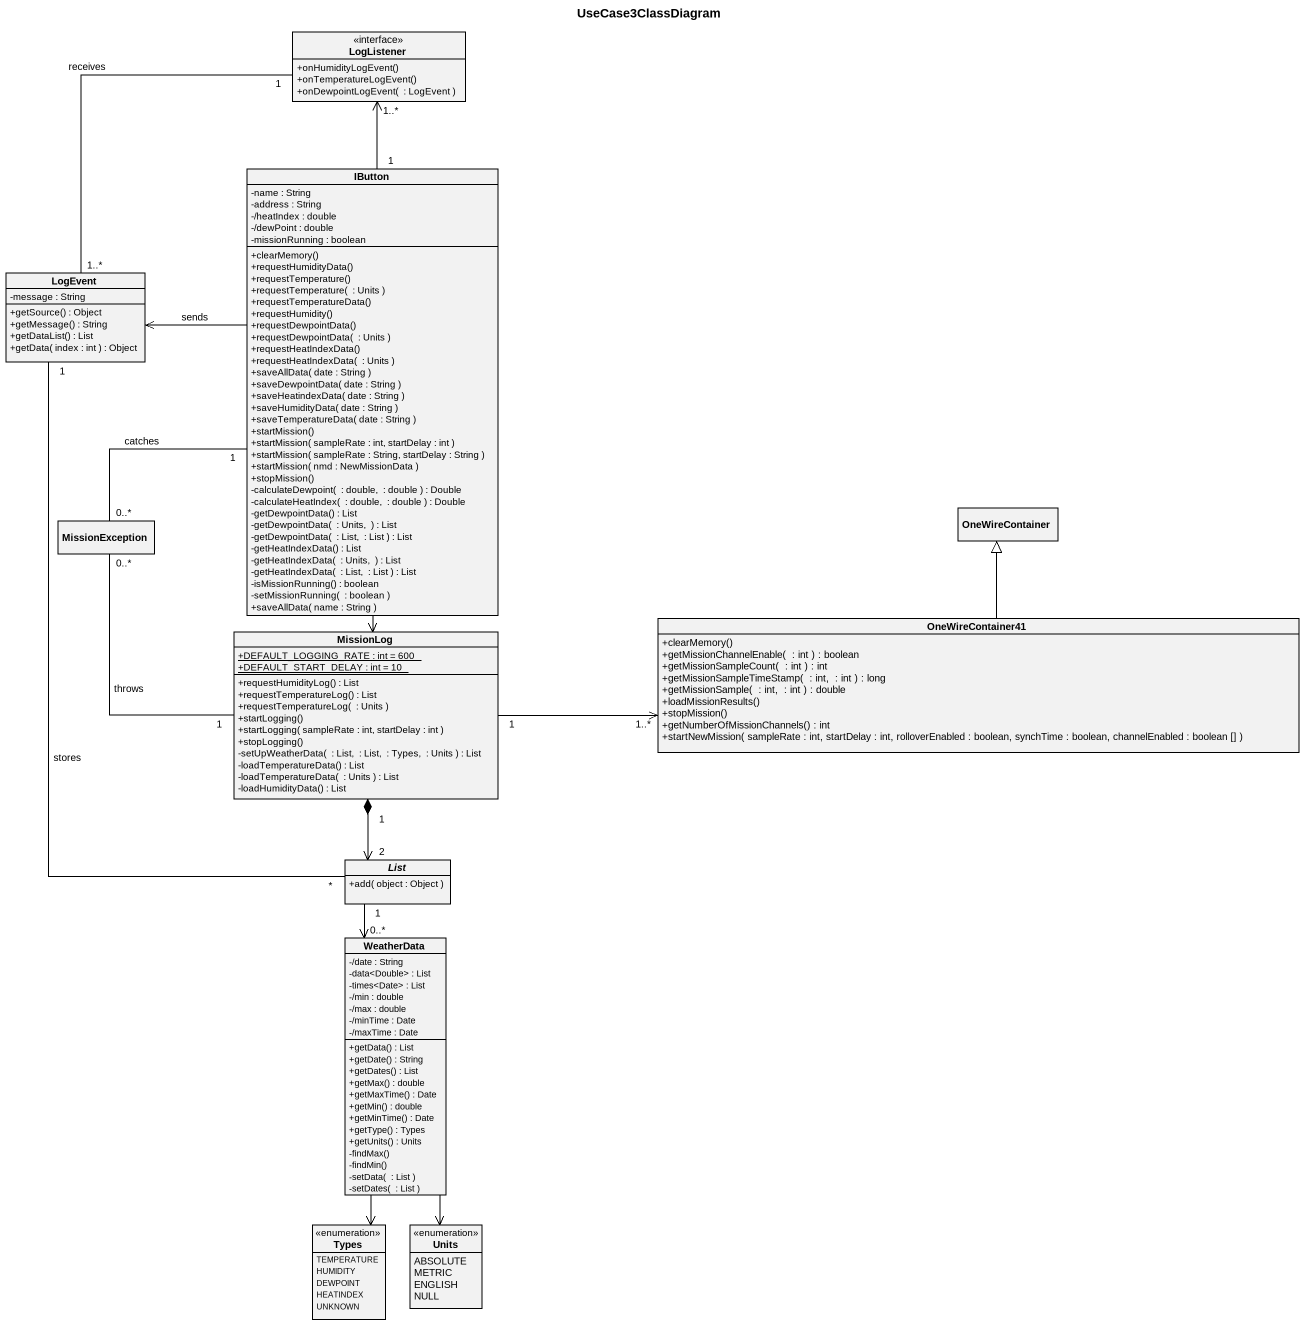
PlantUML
@startuml
title UseCase3ClassDiagram
hide circle
hide empty members
skinparam classAttributeIconSize 0
interface LogListener {
  +onHumidityLogEvent()
  +onTemperatureLogEvent()
  +onDewpointLogEvent(  : LogEvent )
}
class IButton {
  -name : String
  -address : String
  -/heatIndex : double
  -/dewPoint : double
  -missionRunning : boolean
  +clearMemory()
  +requestHumidityData()
  +requestTemperature()
  +requestTemperature(  : Units )
  +requestTemperatureData()
  +requestHumidity()
  +requestDewpointData()
  +requestDewpointData(  : Units )
  +requestHeatIndexData()
  +requestHeatIndexData(  : Units )
  +saveAllData( date : String )
  +saveDewpointData( date : String )
  +saveHeatindexData( date : String )
  +saveHumidityData( date : String )
  +saveTemperatureData( date : String )
  +startMission()
  +startMission( sampleRate : int, startDelay : int )
  +startMission( sampleRate : String, startDelay : String )
  +startMission( nmd : NewMissionData )
  +stopMission()
  -calculateDewpoint(  : double,  : double ) : Double
  -calculateHeatIndex(  : double,  : double ) : Double
  -getDewpointData() : List
  -getDewpointData(  : Units,  ) : List
  -getDewpointData(  : List,  : List ) : List
  -getHeatIndexData() : List
  -getHeatIndexData(  : Units,  ) : List
  -getHeatIndexData(  : List,  : List ) : List
  -isMissionRunning() : boolean
  -setMissionRunning(  : boolean )
  +saveAllData( name : String )
}
class LogEvent {
  -message : String
  +getSource() : Object
  +getMessage() : String
  +getDataList() : List
  +getData( index : int ) : Object
}
class MissionException
class OneWireContainer
class OneWireContainer41 {
  +clearMemory()
  +getMissionChannelEnable(  : int ) : boolean
  +getMissionSampleCount(  : int ) : int
  +getMissionSampleTimeStamp(  : int,  : int ) : long
  +getMissionSample(  : int,  : int ) : double
  +loadMissionResults()
  +stopMission()
  +getNumberOfMissionChannels() : int
  +startNewMission( sampleRate : int, startDelay : int, rolloverEnabled : boolean, synchTime : boolean, channelEnabled : boolean [] )
}
class MissionLog {
  {static} +DEFAULT_LOGGING_RATE : int = 600
  {static} +DEFAULT_START_DELAY : int = 10
  +requestHumidityLog() : List
  +requestTemperatureLog() : List
  +requestTemperatureLog(  : Units )
  +startLogging()
  +startLogging( sampleRate : int, startDelay : int )
  +stopLogging()
  -setUpWeatherData(  : List,  : List,  : Types,  : Units ) : List
  -loadTemperatureData() : List
  -loadTemperatureData(  : Units ) : List
  -loadHumidityData() : List
}
abstract class List {
  +add( object : Object )
}
class WeatherData {
  -/date : String
  -data<Double> : List
  -times<Date> : List
  -/min : double
  -/max : double
  -/minTime : Date
  -/maxTime : Date
  +getData() : List
  +getDate() : String
  +getDates() : List
  +getMax() : double
  +getMaxTime() : Date
  +getMin() : double
  +getMinTime() : Date
  +getType() : Types
  +getUnits() : Units
  -findMax()
  -findMin()
  -setData(  : List )
  -setDates(  : List )
}
enum Types {
  TEMPERATURE
  HUMIDITY
  DEWPOINT
  HEATINDEX
  UNKNOWN
}
enum Units {
  ABSOLUTE
  METRIC
  ENGLISH
  NULL
}
IButton "1" -up-> "1..*" LogListener
IButton -left-> LogEvent : sends
IButton --> MissionLog
LogEvent "1..*" -up- "1" LogListener : receives
LogEvent "1" -- "*" List : stores
MissionException "0..*" -right- "1" IButton : catches
OneWireContainer41 -up-|> OneWireContainer
MissionLog "1" -up- "0..*" MissionException : throws
MissionLog "1" -right-> "1..*" OneWireContainer41
MissionLog "1" *--> "2" List
List "1" --> "0..*" WeatherData
WeatherData --> Types
WeatherData --> Units
@enduml
